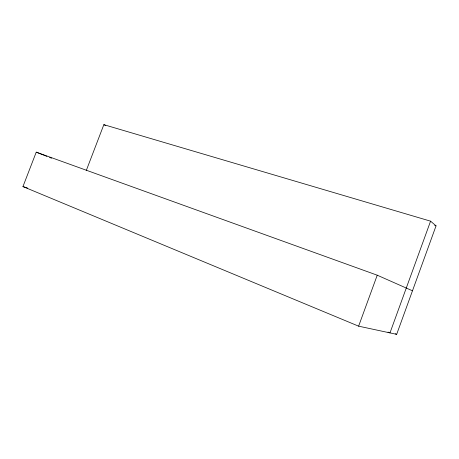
<?xml version="1.0" encoding="UTF-8"?>
<svg xmlns="http://www.w3.org/2000/svg" width="459" height="459" viewBox="0 0 459 459"><rect width="100%" height="100%" fill="white"/><g stroke="black" fill="none" stroke-linecap="round" stroke-linejoin="round"><path stroke-width="0.69" d="M86.246 170.605L103.849 124.664L430.576 221.169L389.978 332.901L387.993 332.086M412.48 290.788L377.235 275.199L36.238 152.158L22.95 186.572L358.622 326.171L396.674 334.336L436.05 225.851L430.576 221.169M358.622 326.171L377.235 275.199M434.679 225.444L436.05 225.851M22.95 186.572L27.678 188.121M36.238 152.158L46.91 156.37M49.578 157.426L51.574 158.212M395.348 333.796L396.674 334.336M103.849 124.664L105.736 125.605"/></g></svg>
